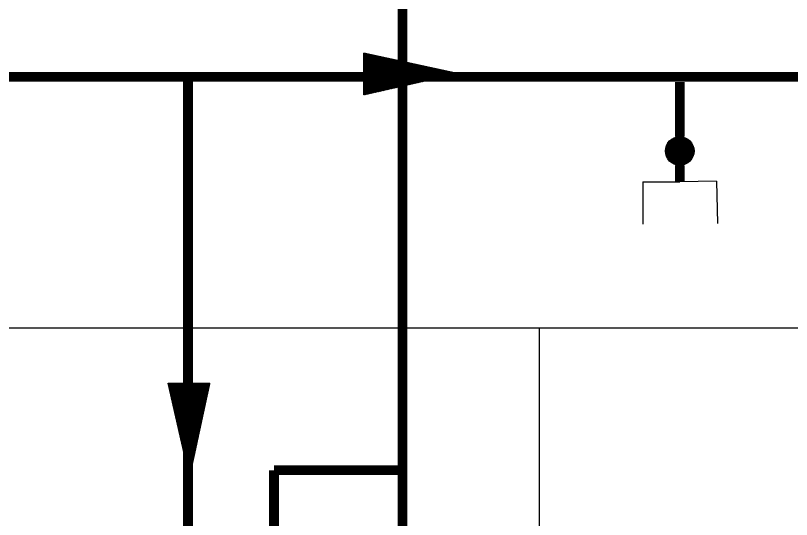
# Model space of a CAD drawing. Extents: x -22909.9 to -22897.8, y -4.7 to 4.1.
# Drawn here: x -22906.245 to -22905.051, y 1.135 to 1.91 of the extents above; entities that cross this region are included whole.
import ezdxf

# ---------------------------------------------------------------- set-up
doc = ezdxf.new("R2010")
doc.units = 0
doc.header["$MEASUREMENT"] = 0
doc.layers.get('0').update_dxf_attribs({"linetype": 'CONTINUOUS'})
for name, color, linetype in [('CALOR', 1, 'CONTINUOUS'), ('CARGA', 7, 'CONTINUOUS'), ('COW', 2, 'CONTINUOUS'), ('DIB-065', 4, 'CONTINUOUS')]:
    doc.layers.add(name, color=color, linetype=linetype)

# ---------------------------------------------------------------- blocks, each defined once
blk = doc.blocks.new('*X2')
at = {"color": 0}
for p, q in [((2.9956, 7.9745), (3.0019, 7.9808)), ((2.996, 7.9758), (3.0017, 7.9815)), ((2.9965, 7.9771), (3.0015, 7.9822)), ((2.9969, 7.9785), (3.0013, 7.9829)), ((2.9973, 7.9798), (3.0011, 7.9835)), ((2.9978, 7.9811), (3.0009, 7.9842)), ((2.9982, 7.9824), (3.0006, 7.9849)), ((2.9987, 7.9838), (3.0004, 7.9855)), ((2.9991, 7.9851), (3.0002, 7.9862)), ((2.9996, 7.9864), (3, 7.9869)), ((2.9845, 7.9414), (3.0072, 7.9641)), ((2.985, 7.9427), (3.007, 7.9647)), ((2.9854, 7.944), (3.0068, 7.9654)), ((2.9859, 7.9453), (3.0066, 7.9661)), ((2.9863, 7.9467), (3.0064, 7.9667)), ((2.9867, 7.948), (3.0062, 7.9674)), ((2.9872, 7.9493), (3.006, 7.9681)), ((2.9876, 7.9506), (3.0057, 7.9688)), ((2.9881, 7.952), (3.0055, 7.9694)), ((2.9885, 7.9533), (3.0053, 7.9701)), ((2.989, 7.9546), (3.0051, 7.9708)), ((2.9894, 7.9559), (3.0049, 7.9714)), ((2.9898, 7.9573), (3.0047, 7.9721)), ((2.9903, 7.9586), (3.0045, 7.9728)), ((2.9907, 7.9599), (3.0043, 7.9735)), ((2.9912, 7.9612), (3.004, 7.9741)), ((2.9916, 7.9626), (3.0038, 7.9748)), ((2.992, 7.9639), (3.0036, 7.9755)), ((2.9925, 7.9652), (3.0034, 7.9761)), ((2.9929, 7.9665), (3.0032, 7.9768)), ((2.9934, 7.9679), (3.003, 7.9775)), ((2.9938, 7.9692), (3.0028, 7.9782)), ((2.9943, 7.9705), (3.0026, 7.9788)), ((2.9947, 7.9718), (3.0023, 7.9795)), ((2.9951, 7.9732), (3.0021, 7.9802)), ((2.9735, 7.9082), (3.0125, 7.9473)), ((2.9739, 7.9095), (3.0123, 7.9479)), ((2.9744, 7.9109), (3.0121, 7.9486)), ((2.9748, 7.9122), (3.0119, 7.9493)), ((2.9753, 7.9135), (3.0117, 7.9499)), ((2.9757, 7.9148), (3.0115, 7.9506)), ((2.9761, 7.9162), (3.0113, 7.9513)), ((2.9766, 7.9175), (3.0111, 7.952)), ((2.977, 7.9188), (3.0108, 7.9526)), ((2.9775, 7.9201), (3.0106, 7.9533)), ((2.9779, 7.9215), (3.0104, 7.954)), ((2.9784, 7.9228), (3.0102, 7.9546)), ((2.9788, 7.9241), (3.01, 7.9553)), ((2.9792, 7.9255), (3.0098, 7.956)), ((2.9797, 7.9268), (3.0096, 7.9567)), ((2.9801, 7.9281), (3.0094, 7.9573)), ((2.9806, 7.9294), (3.0091, 7.958)), ((2.981, 7.9308), (3.0089, 7.9587)), ((2.9814, 7.9321), (3.0087, 7.9593)), ((2.9819, 7.9334), (3.0085, 7.96)), ((2.9823, 7.9347), (3.0083, 7.9607)), ((2.9828, 7.9361), (3.0081, 7.9614)), ((2.9832, 7.9374), (3.0079, 7.962)), ((2.9837, 7.9387), (3.0077, 7.9627)), ((2.9841, 7.94), (3.0074, 7.9634)), ((2.9625, 7.8751), (3.0178, 7.9305)), ((2.9629, 7.8764), (3.0176, 7.9311)), ((2.9633, 7.8777), (3.0174, 7.9318)), ((2.9638, 7.8791), (3.0172, 7.9325)), ((2.9642, 7.8804), (3.017, 7.9332)), ((2.9647, 7.8817), (3.0168, 7.9338)), ((2.9651, 7.883), (3.0166, 7.9345)), ((2.9656, 7.8844), (3.0164, 7.9352)), ((2.966, 7.8857), (3.0162, 7.9358)), ((2.9664, 7.887), (3.0159, 7.9365)), ((2.9669, 7.8883), (3.0157, 7.9372)), ((2.9673, 7.8897), (3.0155, 7.9379)), ((2.9678, 7.891), (3.0153, 7.9385)), ((2.9682, 7.8923), (3.0151, 7.9392)), ((2.9686, 7.8936), (3.0149, 7.9399)), ((2.9691, 7.895), (3.0147, 7.9405)), ((2.9695, 7.8963), (3.0145, 7.9412)), ((2.97, 7.8976), (3.0142, 7.9419)), ((2.9704, 7.8989), (3.014, 7.9426)), ((2.9708, 7.9003), (3.0138, 7.9432)), ((2.9713, 7.9016), (3.0136, 7.9439)), ((2.9717, 7.9029), (3.0134, 7.9446)), ((2.9722, 7.9042), (3.0132, 7.9452)), ((2.9726, 7.9056), (3.013, 7.9459)), ((2.9731, 7.9069), (3.0128, 7.9466)), ((2.9519, 7.8433), (3.0229, 7.9144)), ((2.9523, 7.8446), (3.0227, 7.915)), ((2.9527, 7.8459), (3.0225, 7.9157)), ((2.9532, 7.8472), (3.0223, 7.9164)), ((2.9536, 7.8486), (3.0221, 7.917)), ((2.9541, 7.8499), (3.0219, 7.9177)), ((2.9545, 7.8512), (3.0217, 7.9184)), ((2.955, 7.8526), (3.0215, 7.9191)), ((2.9554, 7.8539), (3.0212, 7.9197)), ((2.9558, 7.8552), (3.021, 7.9204)), ((2.9563, 7.8565), (3.0208, 7.9211)), ((2.9567, 7.8579), (3.0206, 7.9217)), ((2.9572, 7.8592), (3.0204, 7.9224)), ((2.9576, 7.8605), (3.0202, 7.9231)), ((2.958, 7.8618), (3.02, 7.9238)), ((2.9585, 7.8632), (3.0198, 7.9244)), ((2.9589, 7.8645), (3.0195, 7.9251)), ((2.9594, 7.8658), (3.0193, 7.9258)), ((2.9598, 7.8671), (3.0191, 7.9264)), ((2.9603, 7.8685), (3.0189, 7.9271)), ((2.9607, 7.8698), (3.0187, 7.9278)), ((2.9611, 7.8711), (3.0185, 7.9285)), ((2.9616, 7.8724), (3.0183, 7.9291)), ((2.962, 7.8738), (3.0181, 7.9298)), ((2.9408, 7.8101), (3.0283, 7.8976)), ((2.9413, 7.8115), (3.028, 7.8982)), ((2.9417, 7.8128), (3.0278, 7.8989)), ((2.9421, 7.8141), (3.0276, 7.8996)), ((2.9426, 7.8154), (3.0274, 7.9003)), ((2.943, 7.8168), (3.0272, 7.9009)), ((2.9435, 7.8181), (3.027, 7.9016)), ((2.9439, 7.8194), (3.0268, 7.9023)), ((2.9444, 7.8207), (3.0266, 7.9029)), ((2.9448, 7.8221), (3.0263, 7.9036)), ((2.9452, 7.8234), (3.0261, 7.9043)), ((2.9457, 7.8247), (3.0259, 7.905)), ((2.9461, 7.826), (3.0257, 7.9056)), ((2.9466, 7.8274), (3.0255, 7.9063)), ((2.947, 7.8287), (3.0253, 7.907)), ((2.9474, 7.83), (3.0251, 7.9076)), ((2.9479, 7.8313), (3.0249, 7.9083)), ((2.9483, 7.8327), (3.0246, 7.909)), ((2.9488, 7.834), (3.0244, 7.9097)), ((2.9492, 7.8353), (3.0242, 7.9103)), ((2.9497, 7.8366), (3.024, 7.911)), ((2.9501, 7.838), (3.0238, 7.9117)), ((2.9505, 7.8393), (3.0236, 7.9123)), ((2.951, 7.8406), (3.0234, 7.913)), ((2.9514, 7.8419), (3.0232, 7.9137)), ((2.9332, 7.7866), (3.0321, 7.8855)), ((2.9333, 7.7876), (3.0319, 7.8862)), ((2.9338, 7.7889), (3.0317, 7.8868)), ((2.9341, 7.7866), (3.0323, 7.8848)), ((2.9342, 7.7903), (3.0314, 7.8875)), ((2.9346, 7.7916), (3.0312, 7.8882)), ((2.935, 7.7866), (3.0325, 7.8841)), ((2.9351, 7.7929), (3.031, 7.8888)), ((2.9355, 7.7942), (3.0308, 7.8895)), ((2.9359, 7.7866), (3.0327, 7.8835)), ((2.936, 7.7956), (3.0306, 7.8902)), ((2.9364, 7.7969), (3.0304, 7.8909)), ((2.9368, 7.7982), (3.0302, 7.8915)), ((2.9368, 7.7866), (3.0329, 7.8828)), ((2.9373, 7.7995), (3.03, 7.8922)), ((2.9377, 7.8009), (3.0297, 7.8929)), ((2.9377, 7.7866), (3.0331, 7.8821)), ((2.9382, 7.8022), (3.0295, 7.8935)), ((2.9385, 7.7866), (3.0334, 7.8815)), ((2.9386, 7.8035), (3.0293, 7.8942)), ((2.9391, 7.8048), (3.0291, 7.8949)), ((2.9394, 7.7866), (3.0336, 7.8808)), ((2.9395, 7.8062), (3.0289, 7.8956)), ((2.9399, 7.8075), (3.0287, 7.8962)), ((2.9404, 7.8088), (3.0285, 7.8969)), ((2.9403, 7.7866), (3.0338, 7.8801)), ((2.9412, 7.7866), (3.034, 7.8794)), ((2.9421, 7.7866), (3.0342, 7.8788)), ((2.943, 7.7866), (3.0344, 7.8781)), ((2.9438, 7.7866), (3.0346, 7.8774)), ((2.9447, 7.7866), (3.0348, 7.8768)), ((2.9456, 7.7866), (3.0351, 7.8761)), ((2.9465, 7.7866), (3.0353, 7.8754)), ((2.9474, 7.7866), (3.0355, 7.8747)), ((2.9483, 7.7866), (3.0357, 7.8741)), ((2.9491, 7.7866), (3.0359, 7.8734)), ((2.95, 7.7866), (3.0361, 7.8727)), ((2.9509, 7.7866), (3.0363, 7.8721)), ((2.9518, 7.7866), (3.0365, 7.8714)), ((2.9527, 7.7866), (3.0367, 7.8707)), ((2.9536, 7.7866), (3.037, 7.87)), ((2.9544, 7.7866), (3.0372, 7.8694)), ((2.9553, 7.7866), (3.0374, 7.8687)), ((2.9562, 7.7866), (3.0376, 7.868)), ((2.9571, 7.7866), (3.0378, 7.8674)), ((2.958, 7.7866), (3.038, 7.8667)), ((2.9589, 7.7866), (3.0382, 7.866)), ((2.9598, 7.7866), (3.0384, 7.8653)), ((2.9606, 7.7866), (3.0387, 7.8647)), ((2.9615, 7.7866), (3.0389, 7.864)), ((2.9624, 7.7866), (3.0391, 7.8633)), ((2.9633, 7.7866), (3.0393, 7.8627)), ((2.9642, 7.7866), (3.0395, 7.862)), ((2.9651, 7.7866), (3.0397, 7.8613)), ((2.9659, 7.7866), (3.0399, 7.8606)), ((2.9668, 7.7866), (3.0401, 7.86)), ((2.9677, 7.7866), (3.0404, 7.8593)), ((2.9686, 7.7866), (3.0406, 7.8586)), ((2.9695, 7.7866), (3.0408, 7.8579)), ((2.9704, 7.7866), (3.041, 7.8573)), ((2.9712, 7.7866), (3.0412, 7.8566)), ((2.9721, 7.7866), (3.0414, 7.8559)), ((2.973, 7.7866), (3.0416, 7.8553)), ((2.9739, 7.7866), (3.0418, 7.8546)), ((2.9748, 7.7866), (3.0421, 7.8539)), ((2.9757, 7.7866), (3.0423, 7.8532)), ((2.9765, 7.7866), (3.0425, 7.8526)), ((2.9774, 7.7866), (3.0427, 7.8519)), ((2.9783, 7.7866), (3.0429, 7.8512)), ((2.9792, 7.7866), (3.0431, 7.8506)), ((2.9801, 7.7866), (3.0433, 7.8499)), ((2.981, 7.7866), (3.0435, 7.8492)), ((2.9818, 7.7866), (3.0438, 7.8485)), ((2.9827, 7.7866), (3.044, 7.8479)), ((2.9836, 7.7866), (3.0442, 7.8472)), ((2.9845, 7.7866), (3.0444, 7.8465)), ((2.9854, 7.7866), (3.0446, 7.8459)), ((2.9863, 7.7866), (3.0448, 7.8452)), ((2.9872, 7.7866), (3.045, 7.8445)), ((2.988, 7.7866), (3.0452, 7.8438)), ((2.9889, 7.7866), (3.0455, 7.8432)), ((2.9898, 7.7866), (3.0457, 7.8425)), ((2.9907, 7.7866), (3.0459, 7.8418)), ((2.9916, 7.7866), (3.0461, 7.8412)), ((2.9925, 7.7866), (3.0463, 7.8405)), ((2.9933, 7.7866), (3.0465, 7.8398)), ((2.9942, 7.7866), (3.0467, 7.8391)), ((2.9951, 7.7866), (3.0469, 7.8385)), ((2.996, 7.7866), (3.0472, 7.8378)), ((2.9969, 7.7866), (3.0474, 7.8371)), ((2.9978, 7.7866), (3.0476, 7.8365)), ((2.9986, 7.7866), (3.0478, 7.8358)), ((2.9995, 7.7866), (3.048, 7.8351)), ((3.0004, 7.7866), (3.0482, 7.8344)), ((3.0013, 7.7866), (3.0484, 7.8338)), ((3.0022, 7.7866), (3.0486, 7.8331)), ((3.0031, 7.7866), (3.0489, 7.8324)), ((3.0039, 7.7866), (3.0491, 7.8318)), ((3.0048, 7.7866), (3.0493, 7.8311)), ((3.0057, 7.7866), (3.0495, 7.8304)), ((3.0066, 7.7866), (3.0497, 7.8297)), ((3.0075, 7.7866), (3.0499, 7.8291)), ((3.0084, 7.7866), (3.0501, 7.8284)), ((3.0092, 7.7866), (3.0503, 7.8277)), ((3.0101, 7.7866), (3.0506, 7.8271)), ((3.011, 7.7866), (3.0508, 7.8264)), ((3.0119, 7.7866), (3.051, 7.8257)), ((3.0128, 7.7866), (3.0512, 7.825)), ((3.0137, 7.7866), (3.0514, 7.8244)), ((3.0146, 7.7866), (3.0516, 7.8237)), ((3.0154, 7.7866), (3.0518, 7.823)), ((3.0163, 7.7866), (3.052, 7.8224)), ((3.0172, 7.7866), (3.0523, 7.8217)), ((3.0181, 7.7866), (3.0525, 7.821)), ((3.019, 7.7866), (3.0527, 7.8203)), ((3.0199, 7.7866), (3.0529, 7.8197)), ((3.0207, 7.7866), (3.0531, 7.819)), ((3.0216, 7.7866), (3.0533, 7.8183)), ((3.0225, 7.7866), (3.0535, 7.8177)), ((3.0234, 7.7866), (3.0537, 7.817)), ((3.0243, 7.7866), (3.054, 7.8163)), ((3.0252, 7.7866), (3.0542, 7.8156)), ((3.026, 7.7866), (3.0544, 7.815)), ((3.0269, 7.7866), (3.0546, 7.8143)), ((3.0278, 7.7866), (3.0548, 7.8136)), ((3.0287, 7.7866), (3.055, 7.813)), ((3.0296, 7.7866), (3.0552, 7.8123)), ((3.0305, 7.7866), (3.0554, 7.8116)), ((3.0313, 7.7866), (3.0556, 7.8109)), ((3.0322, 7.7866), (3.0559, 7.8103)), ((3.0331, 7.7866), (3.0561, 7.8096)), ((3.034, 7.7866), (3.0563, 7.8089)), ((3.0349, 7.7866), (3.0565, 7.8083)), ((3.0358, 7.7866), (3.0567, 7.8076)), ((3.0366, 7.7866), (3.0569, 7.8069)), ((3.0375, 7.7866), (3.0571, 7.8062)), ((3.0384, 7.7866), (3.0573, 7.8056)), ((3.0393, 7.7866), (3.0576, 7.8049)), ((3.0402, 7.7866), (3.0578, 7.8042)), ((3.0411, 7.7866), (3.058, 7.8036)), ((3.042, 7.7866), (3.0582, 7.8029)), ((3.0428, 7.7866), (3.0584, 7.8022)), ((3.0437, 7.7866), (3.0586, 7.8015)), ((3.0446, 7.7866), (3.0588, 7.8009)), ((3.0455, 7.7866), (3.059, 7.8002)), ((3.0464, 7.7866), (3.0593, 7.7995)), ((3.0473, 7.7866), (3.0595, 7.7989)), ((3.0481, 7.7866), (3.0597, 7.7982)), ((3.049, 7.7866), (3.0599, 7.7975)), ((3.0499, 7.7866), (3.0601, 7.7968)), ((3.0508, 7.7866), (3.0603, 7.7962)), ((3.0517, 7.7866), (3.0605, 7.7955)), ((3.0526, 7.7866), (3.0607, 7.7948)), ((3.0534, 7.7866), (3.061, 7.7942)), ((3.0543, 7.7866), (3.0612, 7.7935)), ((3.0552, 7.7866), (3.0614, 7.7928)), ((3.0561, 7.7866), (3.0616, 7.7921)), ((3.057, 7.7866), (3.0618, 7.7915)), ((3.0579, 7.7866), (3.062, 7.7908)), ((3.0587, 7.7866), (3.0622, 7.7901)), ((3.0596, 7.7866), (3.0624, 7.7895)), ((3.0605, 7.7866), (3.0627, 7.7888)), ((3.0614, 7.7866), (3.0629, 7.7881)), ((3.0623, 7.7866), (3.0631, 7.7874)), ((3.0632, 7.7866), (3.0633, 7.7868))]:
    blk.add_line(p, q, dxfattribs=at)
blk = doc.blocks.new('FLECHA')
for p, q in [((0.0079, 0.0975), (-0.0403, -0.047)), ((0.0079, 0.0975), (0.0536, -0.047)), ((-0.0403, -0.047), (0.0536, -0.047))]:
    blk.add_line(p, q)
at = {"xscale": 0.7200000000000001, "yscale": 0.7200000000000001, "zscale": 0.7200000000000001}
blk.add_blockref('*X2', (-2.152, -5.6534), dxfattribs=at)
blk = doc.blocks.new('*X32')
at = {"color": 0}
for p, q in [((-22906.3259, 1.7012), (-22906.3034, 1.7236)), ((-22906.3258, 1.6995), (-22906.3018, 1.7235)), ((-22906.3258, 1.703), (-22906.3052, 1.7235)), ((-22906.3256, 1.6979), (-22906.3002, 1.7233)), ((-22906.3256, 1.7049), (-22906.3072, 1.7233)), ((-22906.3253, 1.6965), (-22906.2988, 1.723)), ((-22906.3252, 1.7072), (-22906.3095, 1.7229)), ((-22906.3249, 1.6951), (-22906.2974, 1.7226)), ((-22906.3244, 1.6938), (-22906.2961, 1.7221)), ((-22906.3243, 1.7098), (-22906.3121, 1.722)), ((-22906.3239, 1.6925), (-22906.2948, 1.7216)), ((-22906.3233, 1.6913), (-22906.2936, 1.721)), ((-22906.3227, 1.6902), (-22906.2925, 1.7204)), ((-22906.3224, 1.7134), (-22906.3157, 1.7201)), ((-22906.322, 1.6891), (-22906.2914, 1.7197)), ((-22906.3212, 1.6881), (-22906.2904, 1.7189)), ((-22906.3204, 1.6871), (-22906.2894, 1.7181)), ((-22906.3196, 1.6862), (-22906.2885, 1.7173)), ((-22906.3187, 1.6854), (-22906.2877, 1.7164)), ((-22906.3177, 1.6846), (-22906.2868, 1.7154)), ((-22906.3167, 1.6838), (-22906.2861, 1.7144)), ((-22906.3157, 1.6831), (-22906.2854, 1.7134)), ((-22906.3146, 1.6824), (-22906.2847, 1.7123)), ((-22906.3134, 1.6818), (-22906.2841, 1.7111)), ((-22906.3122, 1.6813), (-22906.2836, 1.7099)), ((-22906.3109, 1.6808), (-22906.2831, 1.7086)), ((-22906.3095, 1.6804), (-22906.2827, 1.7072)), ((-22906.3081, 1.6801), (-22906.2824, 1.7058)), ((-22906.3065, 1.6798), (-22906.2821, 1.7042)), ((-22906.3049, 1.6797), (-22906.282, 1.7026)), ((-22906.3031, 1.6797), (-22906.282, 1.7008)), ((-22906.3012, 1.6798), (-22906.2821, 1.6989)), ((-22906.2991, 1.6802), (-22906.2825, 1.6968)), ((-22906.2966, 1.6809), (-22906.2832, 1.6943)), ((-22906.2934, 1.6824), (-22906.2847, 1.6911))]:
    blk.add_line(p, q, dxfattribs=at)

msp = doc.modelspace()

# ---------------------------------------------------------------- linework, layer by layer
at = {"layer": 'CALOR', "const_width": 0.015}
for points in [[(-22905.847, 1.2108), (-22905.847, -0.4746), (-22905.1279, -0.4746)], [(-22905.847, 1.2108), (-22905.6494, 1.2108)]]:
    msp.add_lwpolyline(points, dxfattribs=at)
at = {"layer": 'CARGA', "const_width": 0.015}
msp.add_lwpolyline([(-22905.6494, 2.2848), (-22905.6494, 0.8097)], dxfattribs=at)
at = {"layer": 'COW'}
for p, q in [((-22905.2793, 1.8158), (-22905.2796, 1.8157)), ((-22905.2796, 1.8157), (-22905.2789, 1.8153)), ((-22905.2792, 1.816), (-22905.2785, 1.8157)), ((-22905.2785, 1.8157), (-22905.2788, 1.8155)), ((-22905.2795, 1.6542), (-22905.2795, 1.589)), ((-22905.2795, 1.6542), (-22905.2227, 1.6542)), ((-22905.1659, 1.6551), (-22905.2227, 1.6542)), ((-22905.1659, 1.6551), (-22905.1648, 1.5899))]:
    msp.add_line(p, q, dxfattribs=at)
at = {"layer": 'COW', "const_width": 0.015}
for points in [[(-22905.9794, 1.8158), (-22908.4324, 1.8158)], [(-22900.9982, 1.8158), (-22905.9794, 1.8158)], [(-22905.2227, 1.8079), (-22905.2227, 1.7236)], [(-22905.2227, 1.6797), (-22905.2227, 1.6542)]]:
    msp.add_lwpolyline(points, dxfattribs=at)
at = {"layer": 'COW', "linetype": 'Continuous', "const_width": 0.015}
msp.add_lwpolyline([(-22905.9794, 1.8158), (-22905.9794, 0.9153)], dxfattribs=at)
at = {"layer": 'COW'}
msp.add_circle((-22905.2227, 1.7016), 0.022, dxfattribs=at)
at = {"layer": 'DIB-065'}
for p, q in [((-22906.5183, 1.4295), (-22901.5413, 1.4295)), ((-22905.4383, -0.1005), (-22905.4383, 1.4295))]:
    msp.add_line(p, q, dxfattribs=at)

# ---------------------------------------------------------------- block references
at = {"layer": 'COW', "xscale": 0.68150828351065, "yscale": -0.99749545071865, "zscale": 0.68150828351065, "rotation": 89.99999999999999}
msp.add_blockref('FLECHA', (-22905.662, 1.8156), dxfattribs=at)
at = {"layer": 'COW'}
msp.add_blockref('*X32', (1.0813, 0), dxfattribs=at)
at = {"layer": 'COW', "xscale": 0.68150828351065, "yscale": -0.99749545071865, "zscale": 0.68150828351065}
msp.add_blockref('FLECHA', (-22905.9825, 1.2977), dxfattribs=at)

doc.saveas('drawing.dxf')
